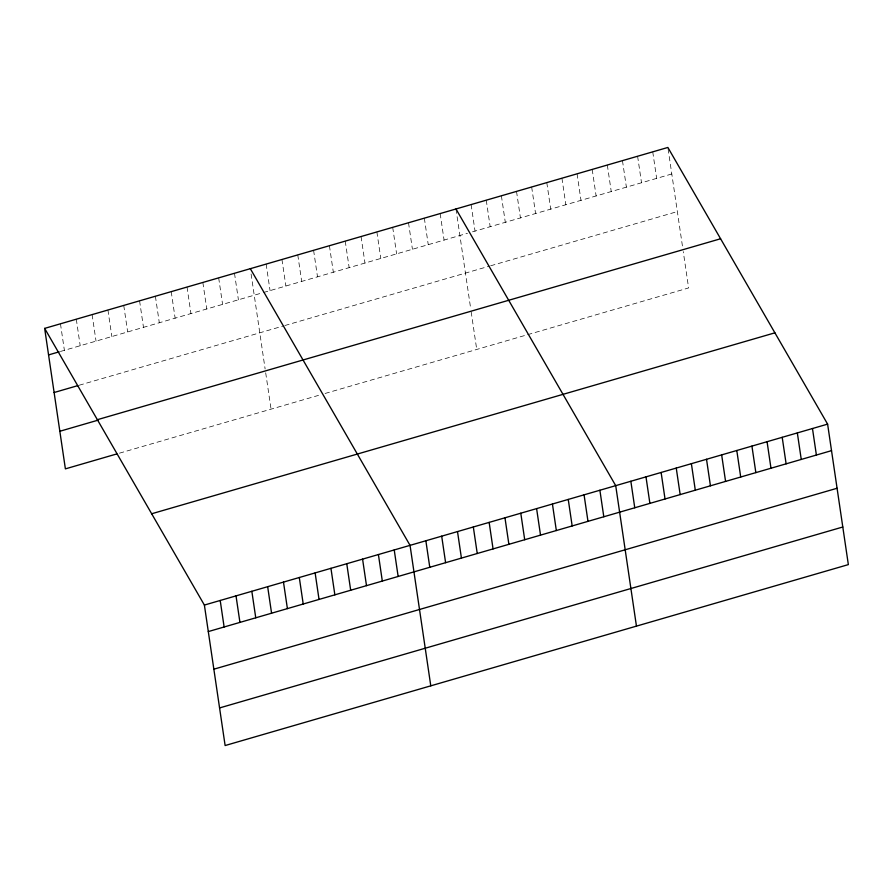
<?xml version="1.0" encoding="UTF-8"?>
<svg xmlns="http://www.w3.org/2000/svg" width="893" height="893" viewBox="0 0 893 893"><rect width="100%" height="100%" fill="white"/><g stroke="black" fill="none" stroke-linecap="round" stroke-linejoin="round"><path stroke-width="0.67" stroke-dasharray="4.46 3.35" d="M60.434 351.462L262.14 292.904M263.457 292.524L467.463 233.296M472.509 231.834L671.793 173.979M79.164 385.24L283.516 325.923M284.834 325.532L489.409 266.147M490.67 265.779L677.34 211.585M119.45 453.175L318.522 395.376M325.108 393.467L688.615 287.937L683.257 251.58M668.076 148.785L682.687 247.741M652.738 151.855L656.656 178.377M637.602 156.253L641.52 182.764M622.466 160.64L626.384 187.162M607.329 165.038L611.247 191.548M592.204 169.436L596.111 195.947M577.068 173.822L580.975 200.345M561.931 178.22L565.838 204.731M546.795 182.607L550.713 209.129M531.659 187.005L535.577 213.527M516.522 191.403L520.44 217.914M501.386 195.79L505.304 222.312M486.25 200.188L490.168 226.71M471.113 204.586L475.031 231.097M455.977 208.973L470.79 309.257M471.169 311.847L476.728 349.453M440.16 213.572L444.078 240.083M424.342 218.16L428.249 244.682M408.514 222.759L412.432 249.27M392.697 227.347L396.615 253.869M376.879 231.946L380.798 258.457M361.062 236.533L364.969 263.055M345.234 241.132L349.152 267.643M329.417 245.72L333.335 272.231M313.599 250.308L317.506 276.83M297.771 254.907L301.689 281.418M281.954 259.495L285.872 286.017M266.136 264.094L270.054 290.605M251.1 273.984L265.121 368.965M265.69 372.805L271.059 409.161M234.491 273.28L238.409 299.791M218.673 277.868L222.591 304.39M202.856 282.467L206.774 308.978M187.028 287.055L190.946 313.577M171.21 291.654L175.128 318.165M155.393 296.242L159.311 322.753M139.576 300.829L143.483 327.351M123.747 305.428L127.666 331.939M107.93 310.016L111.848 336.538M92.113 314.615L96.031 341.126M76.296 319.203L80.203 345.725M60.467 323.802L64.385 350.313"/><path stroke-width="1.34" d="M44.65 328.39L667.875 147.457L827.61 424.13L848.35 564.61L225.125 745.543L204.385 605.063L44.65 328.39L65.39 468.87L116.804 453.934M48.568 354.912L59.117 351.842M54.116 392.518L77.847 385.62M97.359 419.699L720.584 238.766M59.842 431.263L98.074 420.156M151.665 513.765L774.901 332.832M204.385 605.063L827.61 424.13M208.292 631.585L831.517 450.652M213.851 669.192L837.076 488.259M219.566 707.937L842.802 527.004M455.977 208.973L615.712 485.647L636.452 626.127M250.319 268.681L410.043 545.355L430.783 685.835M812.474 428.528L816.392 455.05M797.337 432.926L801.255 459.437M782.201 437.313L786.119 463.835M767.065 441.711L770.983 468.222M751.928 446.109L755.846 472.62M736.792 450.496L740.71 477.018M721.656 454.894L725.574 481.405M706.519 459.292L710.437 485.803M691.383 463.679L695.301 490.201M676.247 468.077L680.165 494.588M661.121 472.464L665.028 498.986M645.985 476.862L649.892 503.384M630.849 481.26L634.756 507.771M599.884 490.246L603.802 516.757M584.067 494.834L587.985 521.356M568.249 499.433L572.167 525.944M552.432 504.02L556.339 530.542M536.604 508.619L540.522 535.13M520.786 513.207L524.704 539.729M504.969 517.806L508.887 544.317M489.152 522.394L493.059 548.916M473.323 526.982L477.242 553.504M457.506 531.581L461.424 558.092M441.689 536.168L445.607 562.69M425.861 540.767L429.779 567.278M394.226 549.954L398.144 576.465M378.409 554.542L382.316 581.064M362.58 559.141L366.498 585.652M346.763 563.729L350.681 590.251M330.946 568.328L334.864 594.838M315.129 572.915L319.035 599.437M299.3 577.503L303.218 604.025M283.483 582.102L287.401 608.613M267.666 586.69L271.572 613.212M251.837 591.289L255.755 617.8M236.02 595.877L239.938 622.399M220.203 600.476L224.121 626.986"/></g></svg>
